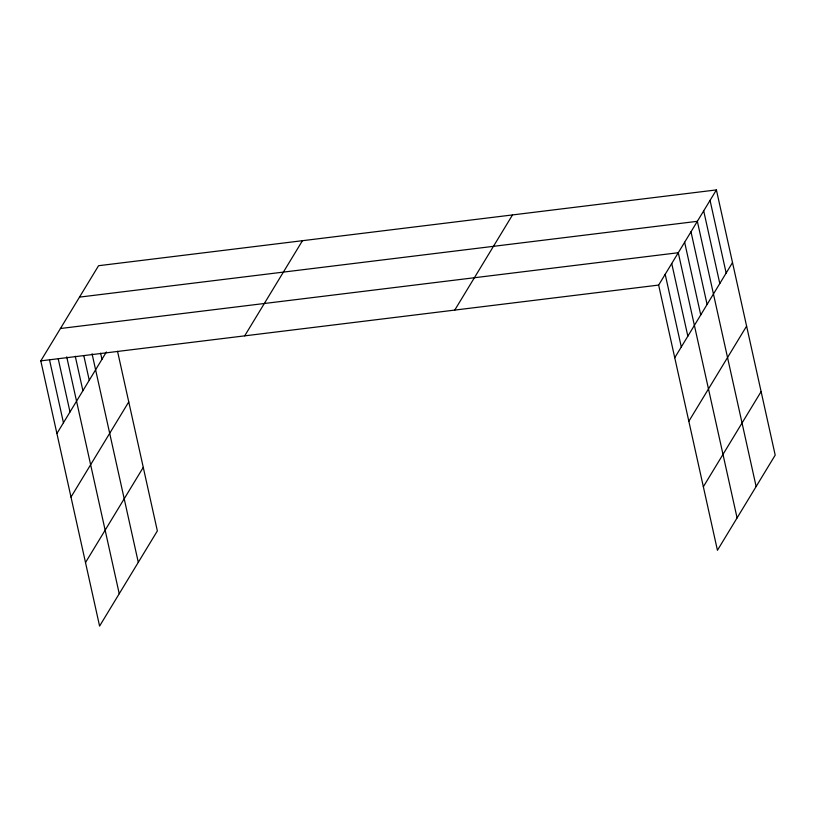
<?xml version="1.0" encoding="UTF-8"?>
<svg xmlns="http://www.w3.org/2000/svg" width="816" height="816" viewBox="0 0 816 816"><rect width="100%" height="100%" fill="white"/><g stroke="black" fill="none" stroke-linecap="round" stroke-linejoin="round"><path stroke-width="1.22" d="M117.545 351.319L157.355 530.92L99.593 626.086L40.8 360.866L98.563 265.71L716.407 189.914L775.2 455.134L717.437 550.29L658.645 285.08L716.407 189.914M56.906 433.541L106.406 351.982M70.992 497.077L128.755 401.911M85.507 562.54L143.269 467.374M244.688 335.855L302.45 240.7M454.757 310.09L512.519 214.924M674.75 357.745L732.513 262.579M688.837 421.291L746.599 326.125M703.351 486.754L761.114 391.588M79.499 297.116L697.343 221.32L756.136 486.53M60.435 328.511L678.28 252.725L737.083 517.936M40.8 360.866L658.645 285.08M710.053 200.389L726.158 273.054M703.698 210.854L719.804 283.519M690.989 231.785L707.095 304.45M684.634 242.26L700.74 314.925M671.731 263.507L687.847 336.172M665.193 274.298L681.299 346.963M100.603 353.155L101.959 359.305M92.055 353.767L138.292 562.326M83.793 355.613L89.26 380.246M75.256 356.225L82.906 390.711M66.718 356.847L119.238 593.732M58.262 359.009L70.003 411.968M49.531 359.938L63.454 422.749"/></g></svg>
